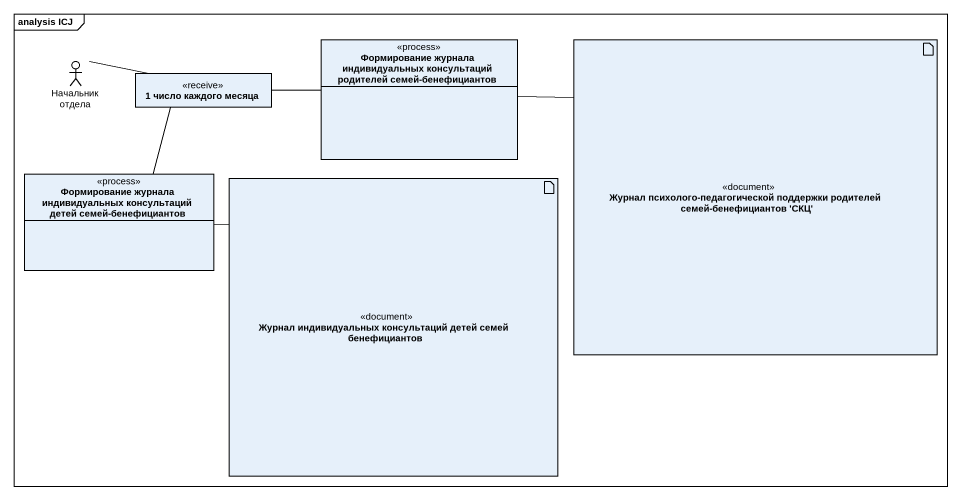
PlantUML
@startuml
mainframe analysis ICJ
allowmixing
hide circle
hide empty members
class "Формирование журнала индивидуальных консультаций родителей семей-бенефициантов" as Формирование_журнала <<process>>
artifact "Журнал психолого-педагогической поддержки родителей семей-бенефициантов 'СКЦ'" as Журнал_психолого <<document>>
actor "Начальник отдела" as Начальник_отдела
class "1 число каждого месяца" as c1_число_каждого_месяца <<receive>>
class "Формирование журнала индивидуальных консультаций детей семей-бенефициантов" as Формирование_журнала_2 <<process>>
artifact "Журнал индивидуальных консультаций детей семей бенефициантов" as Журнал_индивидуальных <<document>>
Формирование_журнала -right- Журнал_психолого
Начальник_отдела -right- c1_число_каждого_месяца
c1_число_каждого_месяца -right- Формирование_журнала
c1_число_каждого_месяца -- Формирование_журнала_2
Формирование_журнала_2 -right- Журнал_индивидуальных
@enduml
